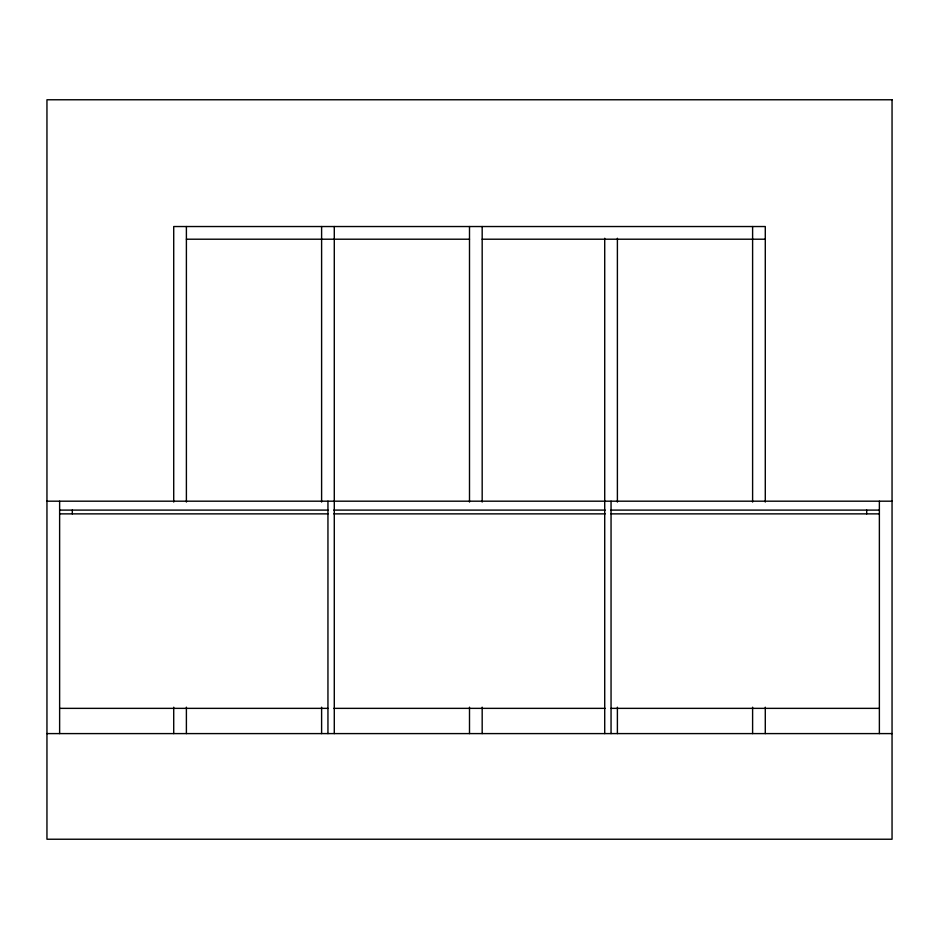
<?xml version="1.0" encoding="UTF-8"?>
<svg xmlns="http://www.w3.org/2000/svg" width="939" height="939" viewBox="0 0 939 939"><rect width="100%" height="100%" fill="white"/><g stroke="black" fill="none" stroke-linecap="round" stroke-linejoin="round"><path stroke-width="1.41" d="M186.392 239.21L469.5 239.21M482.177 239.21L765.285 239.21M46.95 501.191L892.05 501.191M59.627 510.1L327.993 510.1M333.85 510.1L605.15 510.1M611.007 510.1L879.374 510.1M59.627 513.868L327.993 513.868M333.85 513.868L605.15 513.868M611.007 513.868L879.374 513.868M59.627 708.358L327.993 708.358M333.85 708.358L605.15 708.358M611.007 708.358L879.374 708.358M46.95 733.594L892.05 733.594M879.374 501.191L879.374 733.594M866.697 510.1L866.697 513.868M765.285 502.048L765.285 226.534L173.715 226.534L173.715 502.048M765.285 707.22L765.285 733.594M752.609 226.534L752.609 502.048M752.609 707.22L752.609 733.594M617.393 238.26L617.393 502.048M617.393 707.22L617.393 733.594M611.054 501.191L611.054 733.594M604.716 238.26L604.716 733.594M482.177 226.534L482.177 502.048M482.177 707.184L482.177 733.594M469.5 226.534L469.5 502.048M469.5 707.184L469.5 733.594M334.284 226.534L334.284 733.594M327.946 501.191L327.946 733.594M321.608 226.534L321.608 502.048M321.608 707.22L321.608 733.594M186.392 226.534L186.392 502.048M186.392 707.184L186.392 733.594M173.715 707.22L173.715 733.594M72.303 510.1L72.303 513.868M59.627 501.191L59.627 733.594M892.05 99.769L46.95 99.769L46.95 839.231L892.05 839.231L892.05 99.769"/></g></svg>
